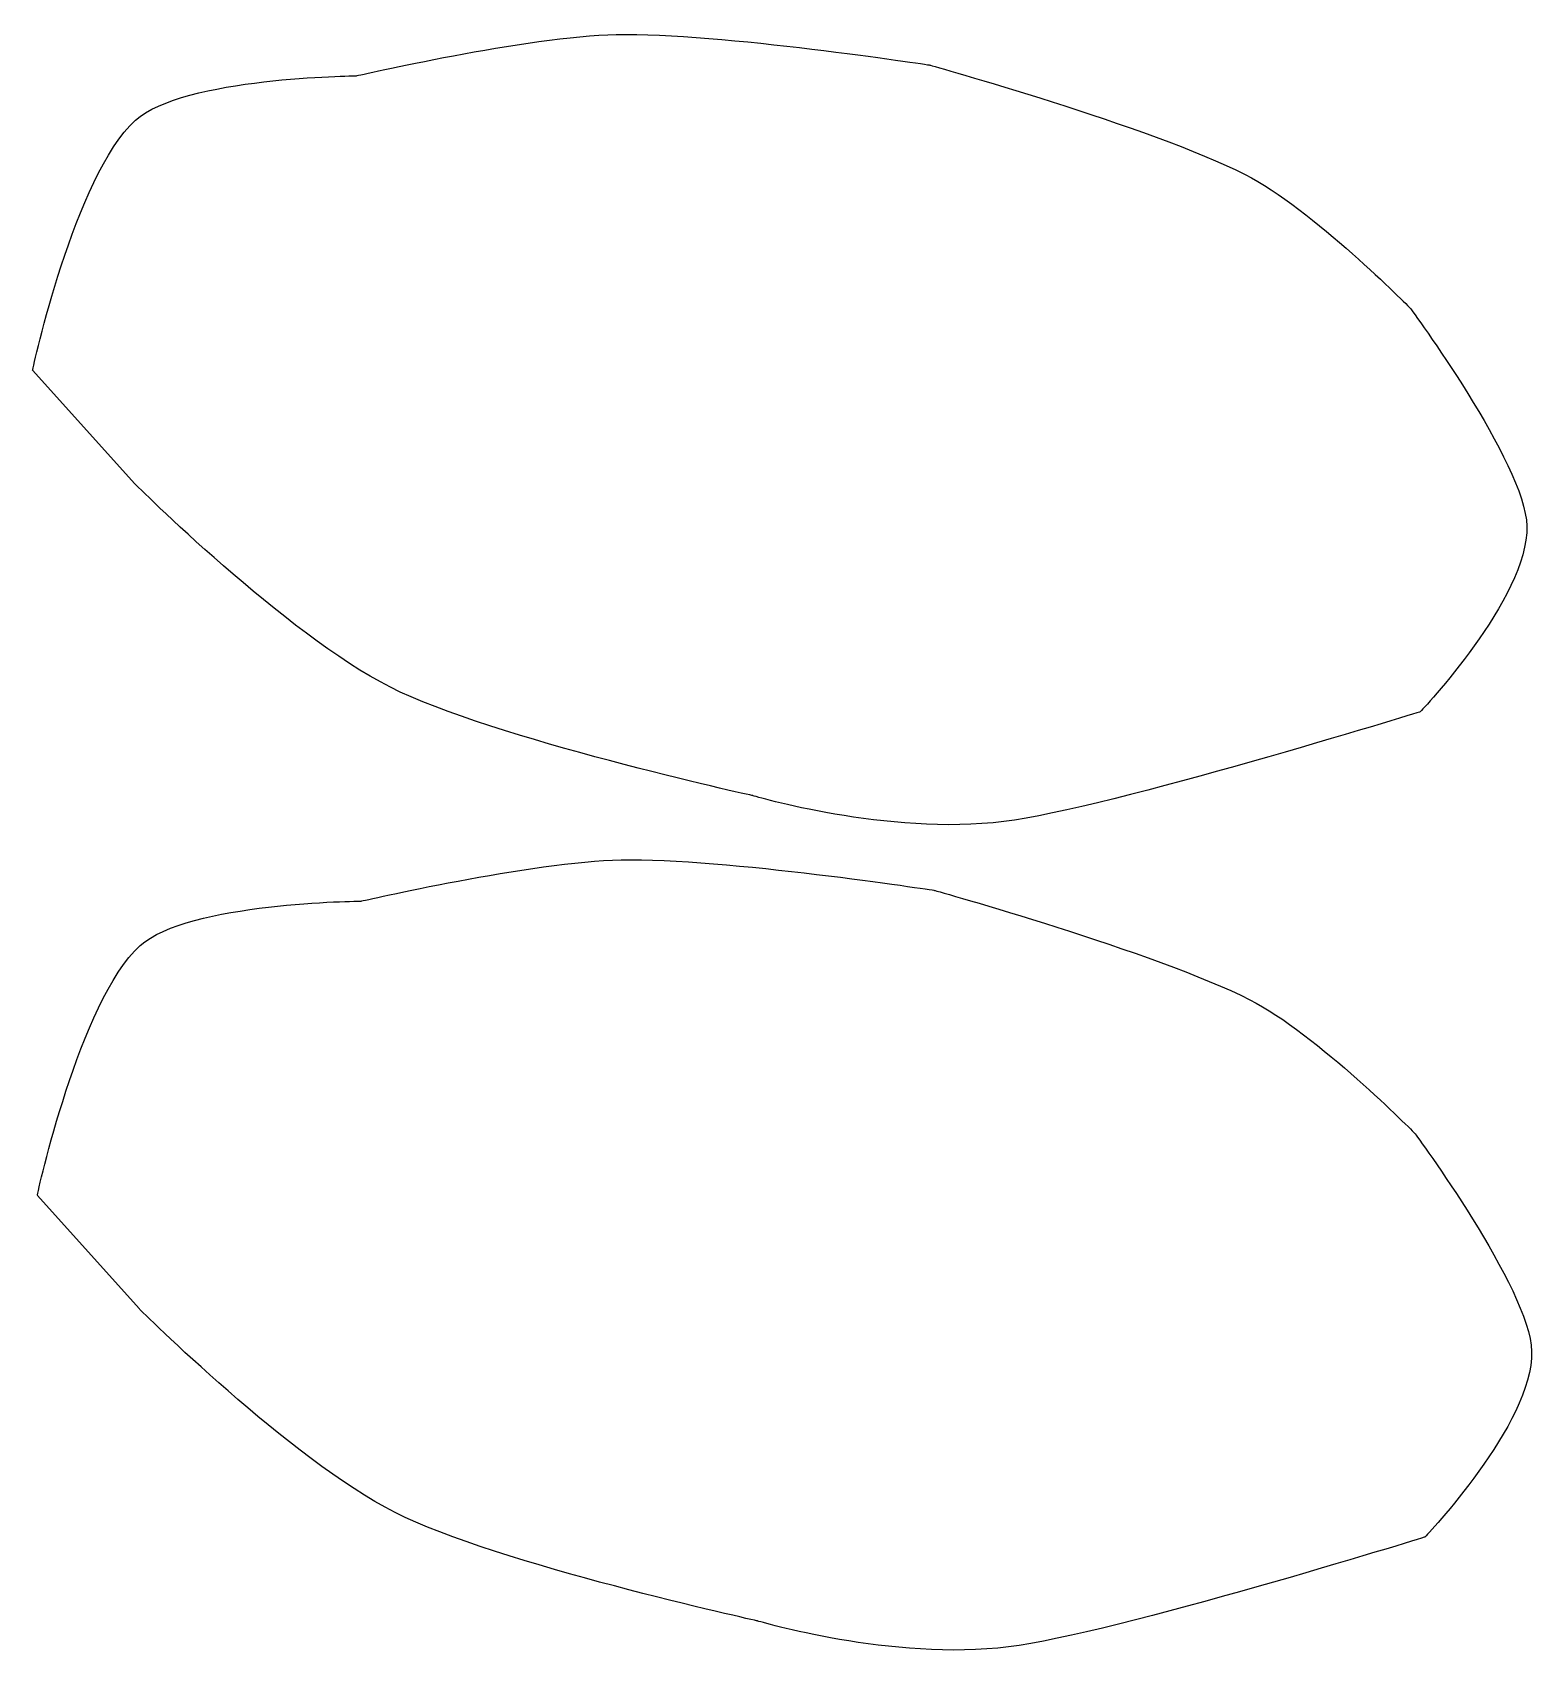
# Model space of a CAD drawing. Extents: x 0 to 77.7, y -0.6 to 83.8.
import ezdxf

# ---------------------------------------------------------------- set-up
doc = ezdxf.new("R2010")
doc.units = 0
doc.layers.add('Body', color=7, linetype='CONTINUOUS')

msp = doc.modelspace()

# ---------------------------------------------------------------- linework, layer by layer
at = {"layer": 'Body', "color": 7}
for p, q in [((5.317032, 60.43837), (0.028726, 66.326666)), ((5.561309, 17.690188), (0.273002, 23.578485))]:
    msp.add_line(p, q, dxfattribs=at)
for points in [[(16.803309, 81.566666), (16.803309, 81.566666), (25.719582, 83.618973), (30.256157, 83.703881)], [(30.256157, 83.703881), (35.614999, 83.804182), (46.489559, 82.122291), (46.489559, 82.122291)], [(46.489559, 82.122291), (46.489559, 82.122291), (57.952513, 78.920696), (62.821185, 76.457091)], [(5.349677, 79.258907), (7.807981, 81.492316), (16.803309, 81.566666), (16.803309, 81.566666)], [(0.028726, 66.326666), (0.028726, 66.326666), (2.216452, 76.412316), (5.349677, 79.258907)], [(62.821185, 76.457091), (66.242988, 74.725618), (71.36098, 69.53706), (71.36098, 69.53706)], [(71.36098, 69.53706), (71.36098, 69.53706), (77.32925, 61.483053), (77.411215, 58.240418)], [(18.556028, 49.895952), (13.149493, 52.625721), (5.317032, 60.43837), (5.317032, 60.43837)], [(77.411215, 58.240418), (77.505441, 54.512714), (71.889559, 48.626041), (71.889559, 48.626041)], [(37.319323, 44.280348), (37.319323, 44.280348), (23.816924, 47.239712), (18.556028, 49.895952)], [(71.889559, 48.626041), (71.889559, 48.626041), (55.843868, 43.631938), (50.331008, 42.938936)], [(50.331008, 42.938936), (44.320457, 42.183374), (37.319323, 44.280348), (37.319323, 44.280348)], [(17.047586, 38.818485), (17.047586, 38.818485), (25.963859, 40.870792), (30.500434, 40.955699)], [(30.500434, 40.955699), (35.859276, 41.056), (46.733836, 39.37411), (46.733836, 39.37411)], [(5.593953, 36.510726), (8.052258, 38.744134), (17.047586, 38.818485), (17.047586, 38.818485)], [(46.733836, 39.37411), (46.733836, 39.37411), (58.19679, 36.172514), (63.065462, 33.70891)], [(0.273002, 23.578485), (0.273002, 23.578485), (2.460728, 33.664134), (5.593953, 36.510726)], [(63.065462, 33.70891), (66.487265, 31.977437), (71.605256, 26.788878), (71.605256, 26.788878)], [(71.605256, 26.788878), (71.605256, 26.788878), (77.573526, 18.734872), (77.655491, 15.492236)], [(18.800305, 7.14777), (13.393769, 9.87754), (5.561309, 17.690188), (5.561309, 17.690188)], [(77.655491, 15.492236), (77.749718, 11.764532), (72.133836, 5.87786), (72.133836, 5.87786)], [(37.5636, 1.532166), (37.5636, 1.532166), (24.0612, 4.491531), (18.800305, 7.14777)], [(72.133836, 5.87786), (72.133836, 5.87786), (56.088145, 0.883757), (50.575284, 0.190755)], [(50.575284, 0.190755), (44.564734, -0.564808), (37.5636, 1.532166), (37.5636, 1.532166)]]:
    msp.add_open_spline(points, degree=3, dxfattribs=at)

doc.saveas('drawing.dxf')
